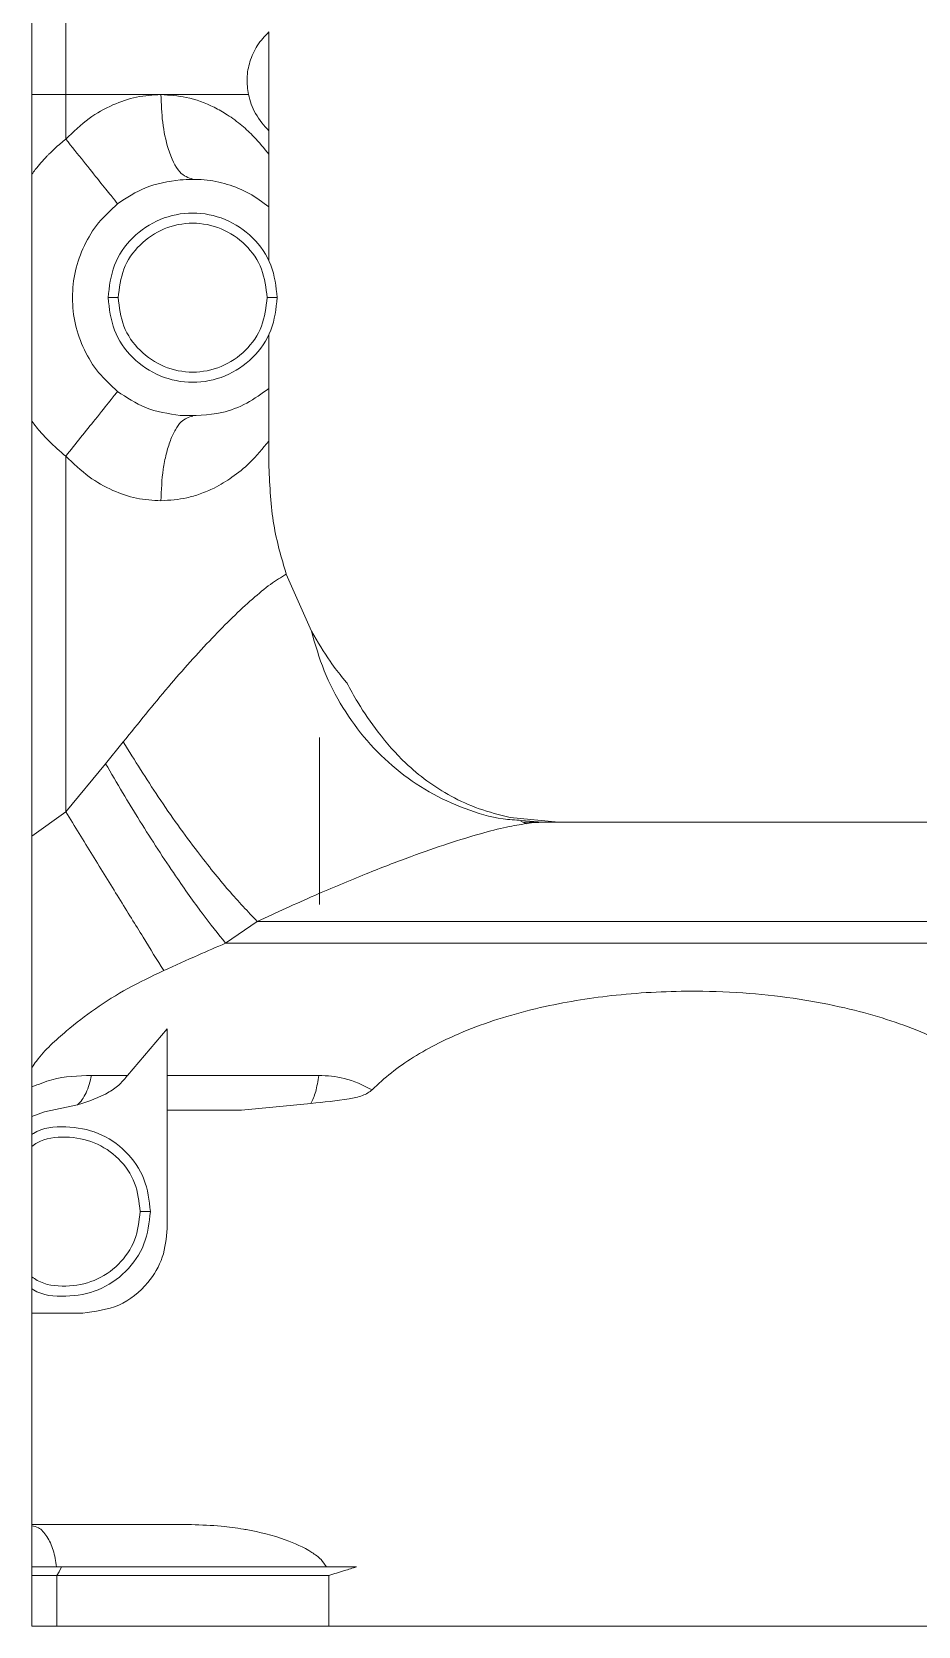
# Model space of a CAD drawing. Header units: millimetres. Extents: x 169 to 14583, y -399 to 10804.
# Drawn here: x 7082.3 to 7134.6, y 2595.5 to 2689.7 of the extents above; entities that cross this region are included whole.
import ezdxf

# ---------------------------------------------------------------- set-up
doc = ezdxf.new("R2010")
doc.units = ezdxf.units.MM
doc.header["$LTSCALE"] = 35

msp = doc.modelspace()

# ---------------------------------------------------------------- linework, layer by layer
at = {"color": 7, "linetype": 'Continuous', "lineweight": 18}
for p, q in [((7082.279, 3199.159), (7082.279, 2595.469)), ((7084.279, 2685.964), (7082.279, 2685.964)), ((7084.279, 2685.964), (7084.279, 2683.331)), ((7096.279, 2682.434), (7096.279, 2683.829)), ((7096.279, 2676.143), (7096.279, 2679.325)), ((7087.379, 2673.964), (7086.779, 2673.964)), ((7096.779, 2673.964), (7096.178, 2673.964)), ((7096.279, 2668.602), (7096.279, 2671.784)), ((7096.279, 2663.964), (7096.279, 2665.493)), ((7084.278, 2664.597), (7084.279, 2643.59)), ((7098.792, 2654.257), (7097.309, 2657.628)), ((7099.279, 2638.102), (7099.279, 2647.978)), ((7087.68, 2647.712), (7086.631, 2646.428)), ((7084.279, 2643.59), (7086.631, 2646.428)), ((7082.279, 2642.151), (7084.278, 2643.59)), ((7110.529, 2643.251), (7113.385, 2642.964)), ((7111.504, 2642.881), (7111.173, 2643.027)), ((7111.196, 2643.073), (7112.433, 2642.964)), ((7111.317, 2642.964), (7112.083, 2642.964)), ((7093.724, 2635.821), (7095.594, 2637.106)), ((7090.279, 2630.751), (7087.931, 2628.013)), ((7090.279, 2628.013), (7090.279, 2630.751)), ((7084.982, 2626.269), (7083.014, 2625.848)), ((7094.657, 2625.964), (7098.767, 2626.35)), ((7083.014, 2625.848), (7082.279, 2625.576)), ((7090.279, 2618.964), (7090.279, 2625.964)), ((7090.279, 2625.964), (7094.657, 2625.964)), ((7089.279, 2619.964), (7088.678, 2619.964)), ((7082.279, 2613.964), (7085.279, 2613.964)), ((7091.711, 2601.464), (7082.279, 2601.464)), ((7082.279, 2598.964), (7083.736, 2598.964)), ((7099.694, 2598.964), (7101.454, 2598.964)), ((7083.759, 2598.464), (7082.279, 2598.464)), ((7082.279, 2595.469), (7515.279, 2595.469))]:
    msp.add_line(p, q, dxfattribs=at)
at = {"color": 7, "linetype": 'Continuous', "lineweight": 18, "flags": 128}
for points in [[(7084.037, 2598.964), (7083.882, 2598.684), (7083.759, 2598.464)], [(7083.759, 2595.469), (7083.759, 2596.044), (7083.759, 2598.464)], [(7099.825, 2595.469), (7099.825, 2596.044), (7099.825, 2598.464)]]:
    msp.add_lwpolyline(points, dxfattribs=at)
at = {"color": 7, "linetype": 'Continuous', "lineweight": 18}
msp.add_arc((7114.279, 2657.964), 15, 206.7778, 211.78528, dxfattribs=at)
for points in [[(7084.279, 2733.964), (7084.279, 2733.093), (7084.279, 2731.352), (7084.279, 2727.236), (7084.279, 2722.143), (7084.279, 2716.092), (7084.279, 2709.27), (7084.279, 2701.843), (7084.279, 2694.007), (7084.279, 2688.645), (7084.279, 2685.964)], [(7089.904, 2685.964), (7088.993, 2685.964), (7087.17, 2685.964), (7085.243, 2685.964), (7084.279, 2685.964)], [(7095.072, 2685.964), (7094.303, 2685.964), (7092.763, 2685.964), (7090.857, 2685.964), (7089.904, 2685.964)], [(7084.279, 2683.331), (7084.636, 2682.885), (7085.35, 2681.994), (7086.29, 2680.819), (7087.022, 2679.905), (7087.234, 2679.64), (7087.341, 2679.507)], [(7087.341, 2679.507), (7086.948, 2679.149), (7086.164, 2678.433), (7085.327, 2677.061), (7084.796, 2675.555), (7084.618, 2673.964), (7084.796, 2672.373), (7085.327, 2670.867), (7086.163, 2669.495), (7086.948, 2668.779), (7087.34, 2668.421)], [(7095.594, 2637.106), (7097.558, 2637.106), (7101.485, 2637.106), (7107.677, 2637.106), (7114.002, 2637.106), (7120.414, 2637.106), (7126.835, 2637.106), (7133.193, 2637.106), (7139.417, 2637.106), (7145.436, 2637.106), (7151.184, 2637.106), (7156.585, 2637.106), (7161.623, 2637.106), (7164.588, 2637.106), (7166.071, 2637.106)], [(7093.724, 2635.821), (7095.768, 2635.821), (7099.856, 2635.821), (7106.333, 2635.821), (7112.965, 2635.821), (7119.703, 2635.821), (7126.458, 2635.821), (7133.152, 2635.821), (7139.703, 2635.821), (7146.034, 2635.821), (7152.07, 2635.821), (7157.727, 2635.821), (7162.988, 2635.821), (7166.063, 2635.821), (7167.601, 2635.821)], [(7085.798, 2628.013), (7085.758, 2627.829), (7085.68, 2627.46), (7085.49, 2626.976), (7085.26, 2626.561), (7085.075, 2626.366), (7084.982, 2626.269)], [(7099.223, 2628.013), (7097.696, 2628.013), (7094.643, 2628.013), (7091.733, 2628.013), (7090.279, 2628.013)], [(7098.767, 2626.35), (7098.869, 2626.563), (7099.072, 2626.99), (7099.173, 2627.672), (7099.223, 2628.013)], [(7083.736, 2598.964), (7086.266, 2598.964), (7091.325, 2598.964), (7096.904, 2598.964), (7099.694, 2598.964)]]:
    msp.add_open_spline(points, degree=3, dxfattribs=at)
for points, knots in [([(7096.279, 2689.668), (7096.039, 2689.42), (7095.599, 2688.964), (7095.143, 2687.973), (7094.94, 2686.94), (7095.028, 2686.287), (7095.072, 2685.964)], [0, 0, 0, 0, 0.309077, 0.567766, 0.785503, 1, 1, 1, 1]), ([(7096.279, 2683.829), (7096.279, 2683.949), (7096.279, 2684.303), (7096.279, 2685.336), (7096.279, 2686.696), (7096.279, 2688.061), (7096.279, 2689.137), (7096.279, 2689.517), (7096.279, 2689.668)], [0, 0, 0, 0, 0.100141, 0.293497, 0.486854, 0.68021, 0.873567, 1, 1, 1, 1]), ([(7089.904, 2685.964), (7089.423, 2685.934), (7088.47, 2685.875), (7087.012, 2685.38), (7085.561, 2684.564), (7084.724, 2683.759), (7084.279, 2683.331)], [0, 0, 0, 0, 0.235176, 0.467057, 0.716995, 1, 1, 1, 1]), ([(7091.779, 2680.964), (7091.515, 2681.05), (7090.966, 2681.231), (7090.336, 2682.572), (7089.966, 2684.256), (7089.924, 2685.408), (7089.904, 2685.964)], [0, 0, 0, 0, 0.2678013, 0.5593151, 0.7876633, 1, 1, 1, 1]), ([(7096.279, 2682.434), (7095.997, 2682.786), (7095.515, 2683.387), (7094.678, 2684.16), (7093.889, 2684.747), (7092.822, 2685.354), (7091.533, 2685.849), (7090.409, 2685.928), (7089.904, 2685.964)], [0, 0, 0, 0, 0.190709, 0.326178, 0.473286, 0.592252, 0.8168, 1, 1, 1, 1]), ([(7095.072, 2685.964), (7095.121, 2685.774), (7095.225, 2685.374), (7095.604, 2684.571), (7096, 2684.136), (7096.279, 2683.829)], [0, 0, 0, 0, 0.209323, 0.442422, 1, 1, 1, 1]), ([(7084.279, 2683.331), (7084.175, 2683.246), (7083.955, 2683.067), (7083.623, 2682.767), (7083.358, 2682.512), (7082.965, 2682.106), (7082.615, 2681.725), (7082.345, 2681.351), (7082.279, 2681.258)], [0, 0, 0, 0, 0.1394896, 0.2943724, 0.4646346, 0.5211942, 0.8813384, 1, 1, 1, 1]), ([(7096.279, 2679.325), (7096.279, 2679.356), (7096.279, 2679.399), (7096.279, 2679.778), (7096.279, 2680.132), (7096.279, 2680.583), (7096.279, 2681.329), (7096.279, 2681.984), (7096.279, 2682.434)], [0, 0, 0, 0, 0.318566, 0.443303, 0.556822, 0.662341, 0.767619, 1, 1, 1, 1]), ([(7087.341, 2679.507), (7087.877, 2679.865), (7089.003, 2680.617), (7090.344, 2680.819), (7091.047, 2680.925)], [0, 0, 0, 0, 0.476341, 1, 1, 1, 1]), ([(7096.279, 2679.325), (7095.9, 2679.607), (7095.148, 2680.168), (7093.837, 2680.696), (7092.456, 2680.991), (7091.518, 2680.947), (7091.047, 2680.925)], [0, 0, 0, 0, 0.251204, 0.499966, 0.748744, 1, 1, 1, 1]), ([(7096.779, 2673.964), (7096.703, 2674.618), (7096.553, 2675.927), (7095.397, 2677.591), (7093.744, 2678.703), (7091.779, 2679.094), (7089.813, 2678.703), (7088.16, 2677.591), (7087.004, 2675.927), (7086.854, 2674.618), (7086.779, 2673.964)], [0, 0, 0, 0, 0.125, 0.25, 0.375, 0.5, 0.625, 0.75, 0.875, 1, 1, 1, 1]), ([(7096.178, 2673.964), (7096.112, 2674.54), (7095.979, 2675.692), (7094.962, 2677.156), (7093.508, 2678.133), (7091.779, 2678.479), (7090.05, 2678.133), (7088.594, 2677.156), (7087.578, 2675.691), (7087.445, 2674.539), (7087.379, 2673.964)], [0, 0, 0, 0, 0.125126, 0.250014, 0.375014, 0.500008, 0.625008, 0.750001, 0.874962, 1, 1, 1, 1]), ([(7086.779, 2673.964), (7086.854, 2673.309), (7087.004, 2672), (7088.16, 2670.336), (7089.813, 2669.224), (7091.779, 2668.833), (7093.744, 2669.224), (7095.397, 2670.336), (7096.553, 2672), (7096.703, 2673.309), (7096.779, 2673.964)], [0, 0, 0, 0, 0.1249999, 0.2499998, 0.3749999, 0.5, 0.6250001, 0.7500002, 0.8750001, 1, 1, 1, 1]), ([(7087.379, 2673.964), (7087.445, 2673.387), (7087.578, 2672.236), (7088.595, 2670.771), (7090.05, 2669.794), (7091.779, 2669.448), (7093.508, 2669.795), (7094.963, 2670.771), (7095.979, 2672.236), (7096.112, 2673.388), (7096.178, 2673.964)], [0, 0, 0, 0, 0.125126, 0.250014, 0.375014, 0.500008, 0.625008, 0.750001, 0.874962, 1, 1, 1, 1]), ([(7087.34, 2668.421), (7087.217, 2668.268), (7086.967, 2667.955), (7086.127, 2666.907), (7085.19, 2665.736), (7084.575, 2664.968), (7084.278, 2664.597)], [0, 0, 0, 0, 0.277833, 0.568262, 0.79166, 1, 1, 1, 1]), ([(7091.047, 2667.002), (7090.344, 2667.108), (7089.002, 2667.31), (7087.876, 2668.063), (7087.34, 2668.421)], [0, 0, 0, 0, 0.523914, 1, 1, 1, 1]), ([(7096.279, 2668.602), (7095.855, 2668.292), (7095.007, 2667.674), (7093.23, 2666.997), (7091.874, 2667), (7091.047, 2667.002)], [0, 0, 0, 0, 0.280382, 0.560763, 1, 1, 1, 1]), ([(7096.279, 2665.493), (7096.279, 2665.943), (7096.279, 2666.598), (7096.279, 2667.343), (7096.279, 2667.8), (7096.279, 2668.163), (7096.279, 2668.535), (7096.279, 2668.574), (7096.279, 2668.602)], [0, 0, 0, 0, 0.23221, 0.337364, 0.442721, 0.560831, 0.690264, 1, 1, 1, 1]), ([(7089.904, 2661.964), (7089.929, 2662.599), (7089.968, 2663.574), (7090.206, 2664.743), (7090.449, 2665.542), (7090.75, 2666.183), (7091.185, 2666.797), (7091.545, 2666.898), (7091.779, 2666.964)], [0, 0, 0, 0, 0.241735, 0.371303, 0.503169, 0.634571, 0.762806, 1, 1, 1, 1]), ([(7082.279, 2666.659), (7082.317, 2666.607), (7082.532, 2666.311), (7082.835, 2665.967), (7083.125, 2665.656), (7083.227, 2665.55), (7083.579, 2665.192), (7083.937, 2664.887), (7084.277, 2664.597)], [0, 0, 0, 0, 0.068035, 0.380637, 0.477241, 0.510603, 0.534002, 1, 1, 1, 1]), ([(7089.904, 2661.964), (7090.425, 2661.998), (7091.23, 2662.052), (7092.258, 2662.366), (7093.166, 2662.75), (7094.162, 2663.355), (7095.277, 2664.267), (7095.917, 2665.05), (7096.279, 2665.493)], [0, 0, 0, 0, 0.188879, 0.29139, 0.408305, 0.573026, 0.758205, 1, 1, 1, 1]), ([(7084.278, 2664.597), (7084.722, 2664.169), (7085.56, 2663.364), (7087.011, 2662.547), (7088.469, 2662.053), (7089.423, 2661.993), (7089.904, 2661.964)], [0, 0, 0, 0, 0.2827609, 0.5327952, 0.7647885, 1, 1, 1, 1]), ([(7096.279, 2663.964), (7096.334, 2662.803), (7096.441, 2660.551), (7097.025, 2658.582), (7097.309, 2657.628)], [0, 0, 0, 0, 0.5154828, 1, 1, 1, 1]), ([(7097.309, 2657.628), (7097.003, 2657.443), (7096.383, 2657.065), (7094.927, 2655.862), (7092.893, 2653.865), (7090.3, 2650.974), (7088.564, 2648.813), (7087.68, 2647.712)], [0, 0, 0, 0, 0.113757, 0.230764, 0.475064, 0.732448, 1, 1, 1, 1]), ([(7100.881, 2651.2), (7100.888, 2651.192), (7100.953, 2651.114), (7100.635, 2651.495), (7099.861, 2652.483), (7099.173, 2653.626), (7098.792, 2654.257)], [0, 0, 0, 0, 0.0306416, 0.2759994, 0.6003722, 1, 1, 1, 1]), ([(7098.792, 2654.257), (7099.02, 2653.466), (7099.474, 2651.886), (7100.609, 2649.707), (7102.038, 2647.746), (7103.757, 2646.066), (7105.71, 2644.703), (7107.848, 2643.724), (7109.702, 2643.168), (7110.835, 2643.096), (7111.196, 2643.073)], [0, 0, 0, 0, 0.133951, 0.267902, 0.401854, 0.535805, 0.669756, 0.803707, 0.937658, 1, 1, 1, 1]), ([(7101.527, 2650.065), (7101.537, 2650.05), (7101.878, 2649.48), (7102.751, 2648.197), (7104.106, 2646.644), (7105.592, 2645.389), (7107.037, 2644.472), (7108.676, 2643.714), (7109.906, 2643.407), (7110.529, 2643.251)], [0, 0, 0, 0, 0.0055664, 0.202717, 0.4220929, 0.5640233, 0.7069296, 0.8517585, 1, 1, 1, 1]), ([(7087.68, 2647.712), (7088.361, 2646.62), (7089.773, 2644.354), (7091.928, 2641.362), (7093.931, 2638.853), (7095.039, 2637.689), (7095.594, 2637.106)], [0, 0, 0, 0, 0.26148, 0.542252, 0.770768, 1, 1, 1, 1]), ([(7086.631, 2646.428), (7087.303, 2645.285), (7088.669, 2642.964), (7090.639, 2639.957), (7092.363, 2637.519), (7093.275, 2636.382), (7093.724, 2635.821)], [0, 0, 0, 0, 0.275832, 0.560123, 0.783056, 1, 1, 1, 1]), ([(7084.279, 2643.59), (7084.809, 2642.729), (7085.886, 2640.983), (7087.44, 2638.46), (7088.887, 2636.112), (7089.674, 2634.834), (7090.065, 2634.2)], [0, 0, 0, 0, 0.244733, 0.496508, 0.750085, 1, 1, 1, 1]), ([(7111.503, 2642.89), (7111.122, 2642.828), (7110.305, 2642.695), (7108.742, 2642.292), (7106.843, 2641.711), (7104.572, 2640.917), (7101.926, 2639.893), (7098.883, 2638.619), (7096.73, 2637.628), (7095.594, 2637.106)], [0, 0, 0, 0, 0.098049, 0.21025, 0.335681, 0.474101, 0.63011, 0.805021, 1, 1, 1, 1]), ([(7112.433, 2642.964), (7112.164, 2642.962), (7111.888, 2642.96), (7111.514, 2642.892), (7111.503, 2642.89)], [0, 0, 0, 0, 0.972654, 1, 1, 1, 1]), ([(7112.433, 2642.964), (7114.635, 2642.964), (7119.03, 2642.964), (7125.717, 2642.964), (7132.301, 2642.964), (7138.408, 2642.964), (7143.951, 2642.964), (7148.684, 2642.964), (7151.689, 2642.964), (7153.263, 2642.964), (7153.747, 2642.964), (7154.224, 2642.964), (7154.695, 2642.964), (7155.161, 2642.964), (7155.465, 2642.964), (7155.617, 2642.964)], [0, 0, 0, 0, 0.140217, 0.279873, 0.419679, 0.560034, 0.682982, 0.806446, 0.914649, 0.928834, 0.94303, 0.957242, 0.971471, 0.985721, 1, 1, 1, 1]), ([(7090.065, 2634.2), (7090.744, 2634.506), (7091.956, 2635.053), (7093.184, 2635.587), (7093.724, 2635.821)], [0, 0, 0, 0, 0.559969, 1, 1, 1, 1]), ([(7090.065, 2634.2), (7089.353, 2633.858), (7087.962, 2633.191), (7086.032, 2632.001), (7084.217, 2630.584), (7082.933, 2629.423), (7082.368, 2628.606), (7082.279, 2628.477)], [0, 0, 0, 0, 0.24324, 0.474701, 0.695591, 0.952131, 1, 1, 1, 1]), ([(7102.376, 2627.165), (7102.748, 2627.507), (7103.512, 2628.212), (7104.841, 2629.117), (7106.419, 2630), (7108.264, 2630.815), (7110.373, 2631.533), (7113.216, 2632.26), (7116.949, 2632.847), (7120.995, 2633.04), (7124.61, 2632.891), (7127.548, 2632.557), (7130.168, 2632.06), (7132.487, 2631.44), (7134.538, 2630.717), (7136.33, 2629.902), (7137.864, 2629.026), (7139.145, 2628.12), (7140.342, 2627.056), (7141.4, 2625.812), (7142.182, 2624.421), (7142.649, 2623.033), (7142.705, 2622.127), (7142.732, 2621.679)], [0, 0, 0, 0, 0.032493, 0.066748, 0.103084, 0.148678, 0.196266, 0.246192, 0.337248, 0.438751, 0.506142, 0.569775, 0.628747, 0.677512, 0.72397, 0.768451, 0.803942, 0.837423, 0.8692, 0.906746, 0.941822, 0.971284, 1, 1, 1, 1]), ([(7085.798, 2628.013), (7085.013, 2627.986), (7083.817, 2627.945), (7082.672, 2627.483), (7082.279, 2627.324)], [0, 0, 0, 0, 0.65596, 1, 1, 1, 1]), ([(7087.931, 2628.013), (7087.788, 2627.835), (7087.48, 2627.45), (7086.516, 2626.774), (7085.624, 2626.48), (7084.982, 2626.269)], [0, 0, 0, 0, 0.196377, 0.422351, 1, 1, 1, 1]), ([(7087.931, 2628.013), (7087.529, 2628.013), (7086.812, 2628.013), (7086.108, 2628.013), (7085.798, 2628.013)], [0, 0, 0, 0, 0.5599983, 1, 1, 1, 1]), ([(7090.279, 2625.964), (7090.279, 2625.991), (7090.279, 2626.046), (7090.279, 2626.516), (7090.279, 2627.164), (7090.279, 2627.734), (7090.279, 2628.013)], [0, 0, 0, 0, 0.268629, 0.532493, 0.77049, 1, 1, 1, 1]), ([(7102.376, 2627.165), (7101.84, 2627.429), (7100.849, 2627.916), (7099.734, 2627.983), (7099.223, 2628.013)], [0, 0, 0, 0, 0.541922, 1, 1, 1, 1]), ([(7098.767, 2626.35), (7099.52, 2626.429), (7100.544, 2626.536), (7101.675, 2626.749), (7102.129, 2626.954), (7102.297, 2627.097), (7102.376, 2627.165)], [0, 0, 0, 0, 0.606154, 0.824321, 0.916684, 1, 1, 1, 1]), ([(7089.279, 2619.964), (7089.203, 2620.618), (7089.053, 2621.928), (7087.899, 2623.588), (7086.237, 2624.716), (7084.305, 2625.047), (7082.874, 2624.931), (7082.307, 2624.545), (7082.279, 2624.525)], [0, 0, 0, 0, 0.197887, 0.395775, 0.593662, 0.79155, 0.989437, 1, 1, 1, 1]), ([(7088.678, 2619.964), (7088.612, 2620.54), (7088.479, 2621.692), (7087.464, 2623.154), (7086.003, 2624.141), (7084.296, 2624.449), (7082.954, 2624.298), (7082.382, 2623.89), (7082.279, 2623.816)], [0, 0, 0, 0, 0.191699, 0.383032, 0.574537, 0.766032, 0.957537, 1, 1, 1, 1]), ([(7082.279, 2616.111), (7082.382, 2616.037), (7082.954, 2615.629), (7084.296, 2615.479), (7086.003, 2615.786), (7087.464, 2616.773), (7088.478, 2618.236), (7088.612, 2619.388), (7088.678, 2619.964)], [0, 0, 0, 0, 0.0424751, 0.2339745, 0.4254839, 0.6169833, 0.8084317, 1, 1, 1, 1]), ([(7082.279, 2615.402), (7082.307, 2615.382), (7082.874, 2614.996), (7084.305, 2614.88), (7086.237, 2615.211), (7087.899, 2616.339), (7089.053, 2618), (7089.203, 2619.309), (7089.279, 2619.964)], [0, 0, 0, 0, 0.010563, 0.20845, 0.406338, 0.604225, 0.802113, 1, 1, 1, 1]), ([(7085.279, 2613.964), (7086.012, 2614.058), (7087.48, 2614.246), (7089.123, 2615.586), (7090.104, 2617.234), (7090.22, 2618.387), (7090.279, 2618.964)], [0, 0, 0, 0, 0.279619, 0.559238, 0.779619, 1, 1, 1, 1]), ([(7083.736, 2598.964), (7083.684, 2599.304), (7083.58, 2599.986), (7083.188, 2600.793), (7082.735, 2601.309), (7082.41, 2601.377), (7082.279, 2601.404)], [0, 0, 0, 0, 0.272161, 0.544323, 0.816484, 1, 1, 1, 1]), ([(7099.694, 2598.964), (7099.589, 2599.114), (7099.353, 2599.456), (7098.537, 2600.045), (7097.065, 2600.696), (7095.672, 2601.042), (7094.402, 2601.266), (7093.326, 2601.417), (7092.297, 2601.447), (7091.711, 2601.464)], [0, 0, 0, 0, 0.063454, 0.143857, 0.345964, 0.622018, 0.641508, 0.795683, 1, 1, 1, 1]), ([(7099.825, 2598.464), (7100.129, 2598.559), (7100.671, 2598.73), (7101.216, 2598.892), (7101.454, 2598.964)], [0, 0, 0, 0, 0.5611783, 1, 1, 1, 1]), ([(7099.825, 2598.464), (7098.249, 2598.464), (7095.097, 2598.464), (7089.659, 2598.464), (7085.997, 2598.464), (7083.759, 2598.464)], [0, 0, 0, 0, 0.280042, 0.560084, 1, 1, 1, 1])]:
    msp.add_open_spline(points, degree=3, knots=knots, dxfattribs=at)

doc.saveas('drawing.dxf')
